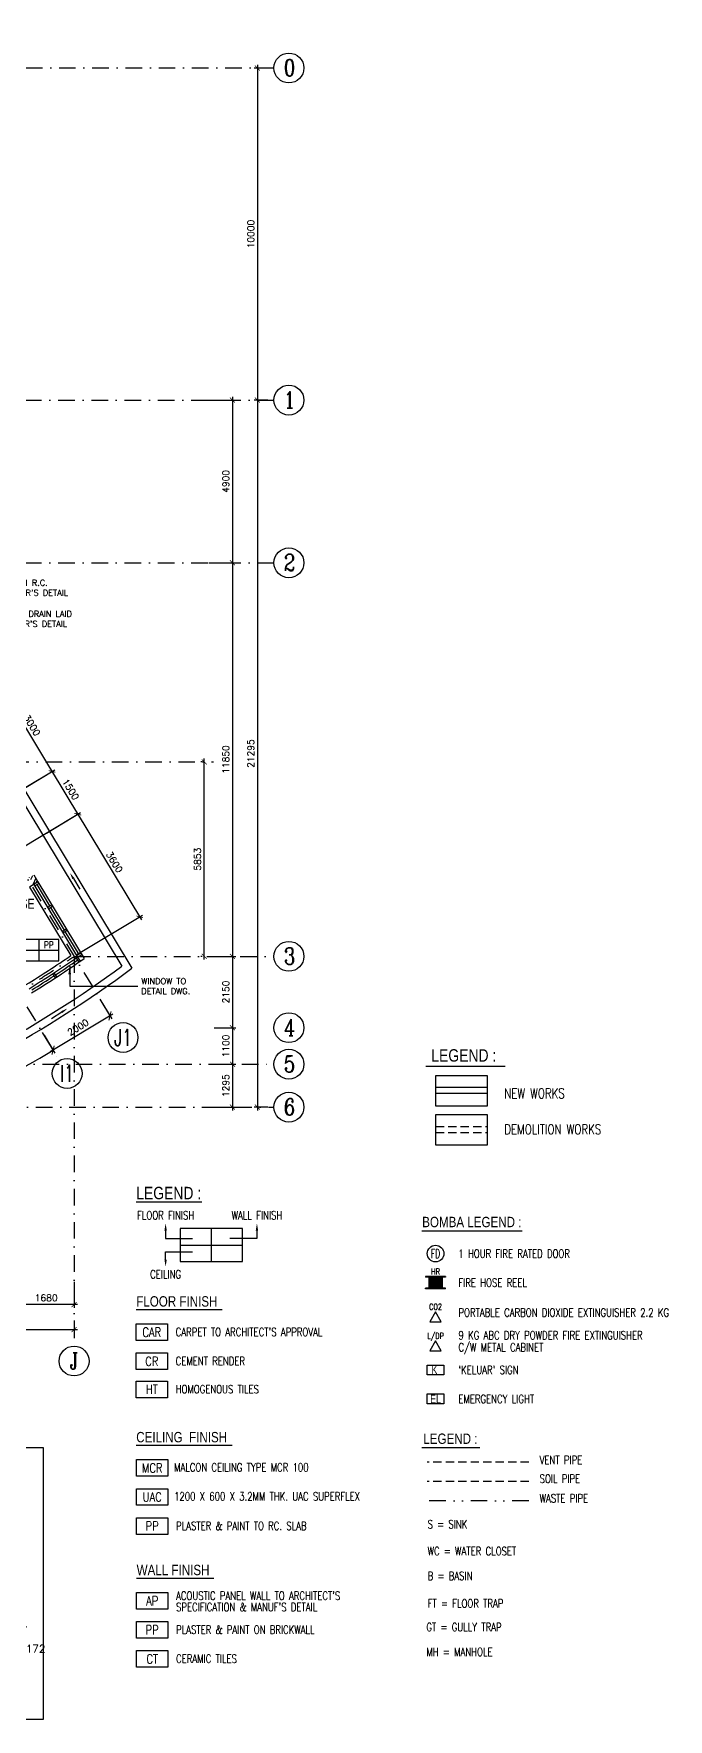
# Model space of a CAD drawing. Extents: x 2879167 to 2959690, y -882003 to -585933.
# Drawn here: x 2931471 to 2950577, y -882003 to -831243 of the extents above; entities that cross this region are included whole.
import ezdxf
from ezdxf.enums import TextEntityAlignment as Align

# ---------------------------------------------------------------- set-up
doc = ezdxf.new("R2010")
doc.units = 0
doc.header["$LTSCALE"] = 1000
doc.header["$MEASUREMENT"] = 0
doc.header["$PDMODE"] = 66
for name, pattern in [('DASHDOT', [1, 0.5, -0.25, 0, -0.25]), ('DIVIDE', [1.25, 0.5, -0.25, 0, -0.25, 0, -0.25]), ('HIDDEN', [0.375, 0.25, -0.125])]:
    doc.linetypes.add(name, pattern=pattern)
doc.layers.get('0').update_dxf_attribs({"linetype": 'CONTINUOUS'})
doc.layers.get('DEFPOINTS').update_dxf_attribs({"linetype": 'CONTINUOUS'})
for name, color, linetype in [('COL', 3, 'CONTINUOUS'), ('DIM', 5, 'CONTINUOUS'), ('DRAIN', 1, 'CONTINUOUS'), ('Finishes', 1, 'CONTINUOUS'), ('GRID', 6, 'DASHDOT'), ('H', 6, 'CONTINUOUS'), ('LINE', 7, 'CONTINUOUS'), ('SP', 122, 'HIDDEN'), ('SPEC', 7, 'CONTINUOUS'), ('TEXT', 7, 'CONTINUOUS'), ('WALL', 2, 'CONTINUOUS'), ('WIN', 5, 'CONTINUOUS')]:
    doc.layers.add(name, color=color, linetype=linetype)
doc.styles.add('1', font='ROMANC.SHX', dxfattribs={"width": 0.65, "height": 0.5})
doc.styles.add('ROMANS', font='romans.shx')
doc.styles.get("Standard").update_dxf_attribs({"font": 'Helv.shx'})
doc.styles.add('STYLE1', font='ARIAL.TTF', dxfattribs={"width": 0.8, "height": 600})
doc.dimstyles.get("Standard").update_dxf_attribs({"dimscale": 5, "dimtxt": 1, "dimasz": 2, "dimexe": 1, "dimexo": 1, "dimgap": 1, "dimtad": 0, "dimtih": 1, "dimtoh": 1, "dimdec": 4, "dimzin": 0, "dimdsep": 46, "dimtxsty": 'ROMANS', "dimcen": 1, "dimadec": 0, "dimazin": 0, "dimtfac": 1, "dimtdec": 4, "dimtofl": 0, "dimtmove": 0, "dimatfit": 3, "dimfxl": 0, "dimtolj": 1, "dimtzin": 0, "dimarcsym": 0})
doc.dimstyles.new('STANDARD$0', dxfattribs={"dimscale": 0, "dimtxt": 8, "dimasz": 6, "dimexe": 1, "dimexo": 1, "dimgap": 3, "dimtad": 1, "dimdec": 0, "dimlfac": -1, "dimrnd": 1, "dimzin": 0, "dimdsep": 46, "dimtxsty": 'Standard', "dimcen": 0, "dimclrd": 5, "dimclre": 250, "dimadec": 0, "dimazin": 0, "dimtfac": 1, "dimtdec": 4, "dimtofl": 0, "dimtmove": 0, "dimatfit": 3, "dimfxl": 0, "dimtolj": 1, "dimtzin": 0, "dimarcsym": 0})

# ---------------------------------------------------------------- blocks, each defined once
blk = doc.blocks.new('_ARCHTICK')
at = {"color": 0, "linetype": 'ByBlock', "const_width": 0.15}
blk.add_lwpolyline([(-0.5, -0.5), (0.5, 0.5)], dxfattribs=at)
blk = doc.blocks.new('*D233')
at = {"layer": 'DEFPOINTS', "color": 0}
for p in [(2938621, -832276), (2938205, -842276), (2938621, -842276)]:
    blk.add_point(p, dxfattribs=at)
at = {"layer": 'DIM', "color": 0}
for p, q in [((2938521, -832276), (2938105, -832276)), ((2938205, -832176), (2938205, -842376)), ((2938521, -842276), (2938105, -842276))]:
    blk.add_line(p, q, dxfattribs=at)
at = {"layer": 'DIM', "color": 0, "xscale": 150, "yscale": 150, "zscale": 150}
for p, rotation in [((2938205, -832276), 90), ((2938205, -842276), 270)]:
    blk.add_blockref('_ARCHTICK', p, dxfattribs=dict(at, rotation=rotation))
at = {"layer": 'DIM', "color": 7, "insert": (2938005, -837276), "char_height": 200, "attachment_point": 5, "rotation": 90, "style": 'ROMANS'}
blk.add_mtext('\\A1;10000', dxfattribs=at)
blk = doc.blocks.new('*D244')
at = {"layer": 'DEFPOINTS', "color": 0}
for p in [(2936307, -842276), (2936645, -847176), (2937455, -847176)]:
    blk.add_point(p, dxfattribs=at)
at = {"layer": 'DIM', "color": 0}
for p, q in [((2936407, -842276), (2937555, -842276)), ((2937455, -842176), (2937455, -847276)), ((2936745, -847176), (2937555, -847176))]:
    blk.add_line(p, q, dxfattribs=at)
at = {"layer": 'DIM', "color": 0, "xscale": 150, "yscale": 150, "zscale": 150}
for p, rotation in [((2937455, -842276), 90), ((2937455, -847176), 270)]:
    blk.add_blockref('_ARCHTICK', p, dxfattribs=dict(at, rotation=rotation))
at = {"layer": 'DIM', "color": 7, "insert": (2937255, -844726), "char_height": 200, "attachment_point": 5, "rotation": 90, "style": 'ROMANS'}
blk.add_mtext('\\A1;4900', dxfattribs=at)
blk = doc.blocks.new('*D246')
at = {"layer": 'DEFPOINTS', "color": 0}
for p in [(2931773, -855366), (2934661, -857837), (2932687, -859027)]:
    blk.add_point(p, dxfattribs=at)
at = {"layer": 'DIM', "color": 0}
for p, q in [((2931858, -855314), (2932884, -854696)), ((2932747, -854662), (2934712, -857923)), ((2932772, -858975), (2934746, -857786))]:
    blk.add_line(p, q, dxfattribs=at)
at = {"layer": 'DIM', "color": 0, "xscale": 150, "yscale": 150, "zscale": 150}
for p, rotation in [((2932799, -854747), 121.0729509684609), ((2934661, -857837), 301.0729509684609)]:
    blk.add_blockref('_ARCHTICK', p, dxfattribs=dict(at, rotation=rotation))
at = {"layer": 'DIM', "color": 7, "insert": (2933901, -856189), "char_height": 200, "attachment_point": 5, "rotation": 301.073, "style": 'ROMANS'}
blk.add_mtext('\\A1;3600', dxfattribs=at)
blk = doc.blocks.new('*D247')
at = {"layer": 'DEFPOINTS', "color": 0}
for p in [(2930048, -854649), (2932799, -854747), (2930825, -855937)]:
    blk.add_point(p, dxfattribs=at)
at = {"layer": 'DIM', "color": 0}
for p, q in [((2930134, -854597), (2932108, -853408)), ((2931971, -853374), (2932850, -854833)), ((2930910, -855885), (2932884, -854696))]:
    blk.add_line(p, q, dxfattribs=at)
at = {"layer": 'DIM', "color": 0, "xscale": 150, "yscale": 150, "zscale": 150}
for p, rotation in [((2932023, -853459), 121.0729509684609), ((2932799, -854747), 301.0729509684609)]:
    blk.add_blockref('_ARCHTICK', p, dxfattribs=dict(at, rotation=rotation))
at = {"layer": 'DIM', "color": 7, "insert": (2932582, -854000), "char_height": 200, "attachment_point": 5, "rotation": 301.073, "style": 'ROMANS'}
blk.add_mtext('\\A1;1500', dxfattribs=at)
blk = doc.blocks.new('*D190')
at = {"layer": 'DEFPOINTS', "color": 0}
for p in [(2895776, -869890), (2932687, -869890), (2932687, -870264)]:
    blk.add_point(p, dxfattribs=at)
at = {"layer": 'DIM', "color": 0}
for p, q in [((2895776, -869990), (2895776, -870364)), ((2932687, -869990), (2932687, -870364)), ((2895676, -870264), (2932787, -870264))]:
    blk.add_line(p, q, dxfattribs=at)
at = {"layer": 'DIM', "color": 0, "xscale": 150, "yscale": 150, "zscale": 150, "rotation": 180}
blk.add_blockref('_ARCHTICK', (2895776, -870264), dxfattribs=at)
at = {"layer": 'DIM', "color": 0, "xscale": 150, "yscale": 150, "zscale": 150}
blk.add_blockref('_ARCHTICK', (2932687, -870264), dxfattribs=at)
at = {"layer": 'DIM', "color": 7, "insert": (2913597, -870064), "char_height": 200, "attachment_point": 5, "style": 'ROMANS'}
blk.add_mtext('\\A1;36910', dxfattribs=at)
blk = doc.blocks.new('*D199')
at = {"layer": 'DEFPOINTS', "color": 0}
for p in [(2931006, -868727), (2932687, -868727), (2931006, -869514)]:
    blk.add_point(p, dxfattribs=at)
at = {"layer": 'DIM', "color": 0}
for p, q in [((2931006, -868827), (2931006, -869614)), ((2932687, -868827), (2932687, -869614)), ((2932787, -869514), (2930906, -869514))]:
    blk.add_line(p, q, dxfattribs=at)
at = {"layer": 'DIM', "color": 0, "xscale": 150, "yscale": 150, "zscale": 150}
for p, rotation in [((2931006, -869514), 180.0000000208441), ((2932687, -869514), 2.084404648883265e-08)]:
    blk.add_blockref('_ARCHTICK', p, dxfattribs=dict(at, rotation=rotation))
at = {"layer": 'DIM', "color": 7, "insert": (2931846, -869314), "char_height": 200, "attachment_point": 5, "rotation": 0, "style": 'ROMANS'}
blk.add_mtext('\\A1;1680', dxfattribs=at)
blk = doc.blocks.new('*D202')
at = {"layer": 'DEFPOINTS', "color": 0}
for p in [(2936645, -847176), (2936645, -859027), (2937455, -859027)]:
    blk.add_point(p, dxfattribs=at)
at = {"layer": 'DIM', "color": 0}
for p, q in [((2937455, -847076), (2937455, -859127)), ((2936745, -847176), (2937555, -847176)), ((2936745, -859027), (2937555, -859027))]:
    blk.add_line(p, q, dxfattribs=at)
at = {"layer": 'DIM', "color": 0, "xscale": 150, "yscale": 150, "zscale": 150}
for p, rotation in [((2937455, -847176), 90), ((2937455, -859027), 270)]:
    blk.add_blockref('_ARCHTICK', p, dxfattribs=dict(at, rotation=rotation))
at = {"layer": 'DIM', "color": 7, "insert": (2937255, -853101), "char_height": 200, "attachment_point": 5, "rotation": 90, "style": 'ROMANS'}
blk.add_mtext('\\A1;11850', dxfattribs=at)
blk = doc.blocks.new('*D203')
at = {"layer": 'DEFPOINTS', "color": 0}
for p in [(2936805, -859027), (2936805, -861176), (2937455, -861176)]:
    blk.add_point(p, dxfattribs=at)
at = {"layer": 'DIM', "color": 0}
for p, q in [((2936905, -859027), (2937555, -859027)), ((2937455, -858927), (2937455, -861276)), ((2936905, -861176), (2937555, -861176))]:
    blk.add_line(p, q, dxfattribs=at)
at = {"layer": 'DIM', "color": 0, "xscale": 150, "yscale": 150, "zscale": 150}
for p, rotation in [((2937455, -859027), 90), ((2937455, -861176), 270)]:
    blk.add_blockref('_ARCHTICK', p, dxfattribs=dict(at, rotation=rotation))
at = {"layer": 'DIM', "color": 7, "insert": (2937255, -860101), "char_height": 200, "attachment_point": 5, "rotation": 90, "style": 'ROMANS'}
blk.add_mtext('\\A1;2150', dxfattribs=at)
blk = doc.blocks.new('*D204')
at = {"layer": 'DEFPOINTS', "color": 0}
for p in [(2936805, -861176), (2936805, -862276), (2937455, -862276)]:
    blk.add_point(p, dxfattribs=at)
at = {"layer": 'DIM', "color": 0}
for p, q in [((2936905, -861176), (2937555, -861176)), ((2937455, -861076), (2937455, -862376)), ((2936905, -862276), (2937555, -862276))]:
    blk.add_line(p, q, dxfattribs=at)
at = {"layer": 'DIM', "color": 0, "xscale": 150, "yscale": 150, "zscale": 150}
for p, rotation in [((2937455, -861176), 90), ((2937455, -862276), 270)]:
    blk.add_blockref('_ARCHTICK', p, dxfattribs=dict(at, rotation=rotation))
at = {"layer": 'DIM', "color": 7, "insert": (2937255, -861726), "char_height": 200, "attachment_point": 5, "rotation": 90, "style": 'ROMANS'}
blk.add_mtext('\\A1;1100', dxfattribs=at)
blk = doc.blocks.new('*D213')
at = {"layer": 'DEFPOINTS', "color": 0}
for p in [(2914231, -832276), (2914231, -832276), (2931679, -861230), (2924967, -864095), (2927606, -864112)]:
    blk.add_point(p, dxfattribs=at)
at = {"layer": 'DIM'}
for p, q in [((2931730, -861316), (2932106, -861938)), ((2924999, -864190), (2925302, -865090))]:
    blk.add_line(p, q, dxfattribs=at)
blk.add_arc((2914231, -832276), 34532, 288.6438, 301.073, dxfattribs=at)
at = {"layer": 'DIM', "xscale": 200, "yscale": 200, "zscale": 200}
for p, rotation in [((2932054, -861853), 31.07295125743966), ((2925270, -864995), 198.6437709308367)]:
    blk.add_blockref('_ARCHTICK', p, dxfattribs=dict(at, rotation=rotation))
at = {"layer": 'DIM', "color": 7, "insert": (2928656, -863409), "char_height": 200, "attachment_point": 5, "rotation": 24.8584, "style": 'ROMANS'}
blk.add_mtext('\\A1;12°25\'45"', dxfattribs=at)
blk = doc.blocks.new('*D218')
at = {"layer": 'DEFPOINTS', "color": 0}
for p in [(2936805, -862276), (2936805, -863569), (2937455, -863569)]:
    blk.add_point(p, dxfattribs=at)
at = {"layer": 'DIM', "color": 0}
for p, q in [((2936905, -862276), (2937555, -862276)), ((2937455, -862176), (2937455, -863669)), ((2936905, -863569), (2937555, -863569))]:
    blk.add_line(p, q, dxfattribs=at)
at = {"layer": 'DIM', "color": 0, "xscale": 150, "yscale": 150, "zscale": 150}
for p, rotation in [((2937455, -862276), 90), ((2937455, -863569), 270)]:
    blk.add_blockref('_ARCHTICK', p, dxfattribs=dict(at, rotation=rotation))
at = {"layer": 'DIM', "color": 7, "insert": (2937255, -862922), "char_height": 200, "attachment_point": 5, "rotation": 90, "style": 'ROMANS'}
blk.add_mtext('\\A1;1295', dxfattribs=at)
blk = doc.blocks.new('*D219')
at = {"layer": 'DEFPOINTS', "color": 0}
for p in [(2938621, -842276), (2938205, -863569), (2938621, -863569)]:
    blk.add_point(p, dxfattribs=at)
at = {"layer": 'DIM', "color": 0}
for p, q in [((2938521, -842276), (2938105, -842276)), ((2938205, -842176), (2938205, -863669)), ((2938521, -863569), (2938105, -863569))]:
    blk.add_line(p, q, dxfattribs=at)
at = {"layer": 'DIM', "color": 0, "xscale": 150, "yscale": 150, "zscale": 150}
for p, rotation in [((2938205, -842276), 90), ((2938205, -863569), 270)]:
    blk.add_blockref('_ARCHTICK', p, dxfattribs=dict(at, rotation=rotation))
at = {"layer": 'DIM', "color": 7, "insert": (2938005, -852922), "char_height": 200, "attachment_point": 5, "rotation": 90, "style": 'ROMANS'}
blk.add_mtext('\\A1;21295', dxfattribs=at)
blk = doc.blocks.new('A$C20F67EEF')
at = {"layer": 'LINE', "color": 5}
blk.add_line((33, 200), (33, 571), dxfattribs=at)
blk.add_solid([(0, 200), (67, 200), (33, 0)], dxfattribs=at)
blk = doc.blocks.new('*D231')
at = {"layer": 'DEFPOINTS', "color": 0}
for p in [(2930472, -850886), (2928453, -852102), (2931102, -854014)]:
    blk.add_point(p, dxfattribs=at)
at = {"layer": 'DIM', "color": 0}
for p, q in [((2928538, -852051), (2930557, -850834)), ((2932074, -853545), (2930420, -850800)), ((2931188, -853963), (2932108, -853408))]:
    blk.add_line(p, q, dxfattribs=at)
at = {"layer": 'DIM', "color": 0, "xscale": 150, "yscale": 150, "zscale": 150}
for p, rotation in [((2930472, -850886), 121.0729509477525), ((2932023, -853459), 301.0729509477525)]:
    blk.add_blockref('_ARCHTICK', p, dxfattribs=dict(at, rotation=rotation))
at = {"layer": 'DIM', "color": 7, "insert": (2931418, -852069), "char_height": 200, "attachment_point": 5, "rotation": 301.073, "style": 'ROMANS'}
blk.add_mtext('\\A1;3000', dxfattribs=at)
blk = doc.blocks.new('*D239')
at = {"layer": 'DEFPOINTS', "color": 0}
for p in [(2933413, -860233), (2931730, -861316), (2932054, -861853)]:
    blk.add_point(p, dxfattribs=at)
at = {"layer": 'DIM'}
for p, q in [((2933465, -860318), (2933819, -860906)), ((2933853, -860769), (2931968, -861904)), ((2931782, -861401), (2932106, -861938))]:
    blk.add_line(p, q, dxfattribs=at)
at = {"layer": 'DIM', "xscale": 200, "yscale": 200, "zscale": 200}
for p, rotation in [((2933767, -860820), 31.07295098388287), ((2932054, -861853), 211.0729509838829)]:
    blk.add_blockref('_ARCHTICK', p, dxfattribs=dict(at, rotation=rotation))
at = {"layer": 'DIM', "color": 7, "insert": (2932807, -861165), "char_height": 200, "attachment_point": 5, "rotation": 31.073, "style": 'ROMANS'}
blk.add_mtext('\\A1;2000', dxfattribs=at)
blk = doc.blocks.new('*D232')
at = {"layer": 'DEFPOINTS', "color": 0}
for p in [(2936605, -853174), (2936645, -853174), (2936645, -859027)]:
    blk.add_point(p, dxfattribs=at)
at = {"layer": 'DIM', "color": 0}
for p, q in [((2936545, -853174), (2936505, -853174)), ((2936605, -859127), (2936605, -853074)), ((2936545, -859027), (2936505, -859027))]:
    blk.add_line(p, q, dxfattribs=at)
at = {"layer": 'DIM', "color": 0, "xscale": 150, "yscale": 150, "zscale": 150}
for p, rotation in [((2936605, -853174), 90), ((2936605, -859027), 270)]:
    blk.add_blockref('_ARCHTICK', p, dxfattribs=dict(at, rotation=rotation))
at = {"layer": 'DIM', "color": 7, "insert": (2936405, -856101), "char_height": 200, "attachment_point": 5, "rotation": 90, "style": 'ROMANS'}
blk.add_mtext('\\A1;5853', dxfattribs=at)

msp = doc.modelspace()

# ---------------------------------------------------------------- hatches: boundary and pattern name
at = {"layer": 'H', "ltscale": 0.1}
h = msp.add_hatch(dxfattribs=at)
h.set_pattern_fill('ANSI32', color=256, scale=500, angle=200, style=0)
h.set_pattern_definition([(245, (488140.78, 85286.4), (169.93271, -79.240924), []), (245, (488057.72, 85256.16), (169.93271, -79.240924), [])])
h.paths.add_polyline_path([(2931470.5, -856573.1), (2931342, -856650.5), (2931471, -856864.6), (2931599.5, -856787.2), (2931596.6, -856782.4)])

# ---------------------------------------------------------------- linework, layer by layer
at = {"ltscale": 2}
for p, q in [((2927257.1, -847934.1), (2934121.1, -859324.9)), ((2931342.5, -856942), (2932585.9, -859005.3))]:
    msp.add_line(p, q, dxfattribs=at)
for radius, start, end in [(33575, 290.78506, 306.32781), (32425, 301.64724, 304.47648)]:
    msp.add_arc((2914231.1, -832275.5), radius, start, end, dxfattribs=at)
at = {"layer": 'COL', "color": 7, "ltscale": 0.1}
for p, q in [((2943574.1, -862967.7), (2945120.1, -862967.7)), ((2943574.1, -863147.7), (2945120.1, -863147.7))]:
    msp.add_line(p, q, dxfattribs=at)
at = {"layer": 'COL', "color": 7, "linetype": 'HIDDEN'}
for p, q in [((2943574.1, -864151.5), (2945120.1, -864151.5)), ((2943574.1, -864331.5), (2945120.1, -864331.5))]:
    msp.add_line(p, q, dxfattribs=at)
at = {"layer": 'COL', "color": 1, "ltscale": 0.1}
for points in [[(2945120.1, -863534.7), (2943574.1, -863534.7), (2943574.1, -862610.8), (2945120.1, -862610.8)], [(2945120.1, -864718.4), (2943574.1, -864718.4), (2943574.1, -863794.5), (2945120.1, -863794.5)]]:
    msp.add_lwpolyline(points, close=True, dxfattribs=at)
at = {"layer": 'DRAIN', "color": 1, "ltscale": 2}
msp.add_line((2927487.1, -847870.2), (2934426, -859385.3), dxfattribs=at)
msp.add_arc((2914231.1, -832275.5), 33805, 290.40748, 306.68353, dxfattribs=at)
at = {"layer": 'Finishes'}
for p, q in [((2931026.8, -858842.1), (2932227.1, -858842.1)), ((2931626.9, -858521.7), (2931626.9, -859161.7)), ((2936817.4, -867221.2), (2936817.4, -868221.2)), ((2935880.4, -867721.4), (2937754.5, -867720.9))]:
    msp.add_line(p, q, dxfattribs=at)
at = {"layer": 'Finishes', "color": 7, "ltscale": 10}
for p, q in [((2945669.2, -862345.5), (2943274.4, -862345.5)), ((2936537.3, -866434.1), (2934557.7, -866434.1)), ((2946177.3, -867306.2), (2943153.6, -867306.2)), ((2937149.9, -869672.2), (2934557.7, -869672.2)), ((2937449.8, -873760), (2934557.7, -873760)), ((2944906.8, -873832.3), (2943153.6, -873832.3)), ((2936891.1, -877760.7), (2934570.2, -877760.7))]:
    msp.add_line(p, q, dxfattribs=at)
at = {"layer": 'Finishes', "color": 7}
for p, q in [((2935442.2, -867286.3), (2935442.2, -867521.4)), ((2938192.4, -867286.3), (2938192.4, -867521.4)), ((2935442.2, -867521.4), (2936255.5, -867521.4)), ((2935442.2, -868156.6), (2935442.2, -867921.4)), ((2935442.2, -867921.4), (2936255.5, -867921.4)), ((2938192.4, -867521.4), (2937379.4, -867520.9))]:
    msp.add_line(p, q, dxfattribs=at)
at = {"layer": 'Finishes', "color": 5}
for p, q in [((2943269.9, -868667.5), (2943269.9, -868692.5)), ((2943869.9, -868667.5), (2943269.9, -868667.5)), ((2943869.9, -868692.5), (2943269.9, -868692.5)), ((2943369.9, -868692.5), (2943369.9, -869017.5)), ((2943769.9, -868717.5), (2943369.9, -868717.5)), ((2943769.9, -868742.5), (2943369.9, -868742.5)), ((2943769.9, -868767.5), (2943369.9, -868767.5)), ((2943769.9, -868792.5), (2943369.9, -868792.5)), ((2943769.9, -868817.5), (2943369.9, -868817.5)), ((2943769.9, -868842.5), (2943369.9, -868842.5)), ((2943769.9, -868867.5), (2943369.9, -868867.5)), ((2943769.9, -868892.5), (2943369.9, -868892.5)), ((2943769.9, -868917.5), (2943369.9, -868917.5)), ((2943769.9, -868942.5), (2943369.9, -868942.5)), ((2943769.9, -868967.5), (2943369.9, -868967.5)), ((2943769.9, -868992.5), (2943369.9, -868992.5)), ((2943769.9, -868692.5), (2943769.9, -869017.5)), ((2943869.9, -868667.5), (2943869.9, -868692.5)), ((2943269.9, -869042.5), (2943269.9, -869017.5)), ((2943869.9, -869017.5), (2943269.9, -869017.5)), ((2943869.9, -869042.5), (2943269.9, -869042.5)), ((2943769.9, -869017.5), (2943369.9, -869017.5)), ((2943869.9, -869042.5), (2943869.9, -869017.5))]:
    msp.add_line(p, q, dxfattribs=at)
at = {"layer": 'Finishes'}
for points in [[(2931026.8, -859161.7), (2932227.1, -859161.7), (2932227.1, -858521.7), (2931026.8, -858521.7)], [(2935880.4, -868221.2), (2937754.5, -868220.7), (2937754.5, -867220.7), (2935880.4, -867221.2)], [(2943396.7, -870030.2), (2943743.1, -870030.2), (2943569.9, -869730.2)], [(2934557.7, -870095.9), (2935494.8, -870095.9), (2935494.8, -870595.9), (2934557.7, -870595.9)], [(2934557.7, -870971), (2935494.8, -870971), (2935494.8, -871471), (2934557.7, -871471)], [(2943396.7, -870905.3), (2943743.1, -870905.3), (2943569.9, -870605.3)], [(2943319.9, -871634.6), (2943319.9, -871334.6), (2943819.9, -871334.6), (2943819.9, -871634.6)], [(2934557.7, -871817.6), (2935494.8, -871817.6), (2935494.8, -872317.6), (2934557.7, -872317.6)], [(2943319.9, -872505.6), (2943319.9, -872205.6), (2943819.9, -872205.6), (2943819.9, -872505.6)], [(2934570.2, -874183.8), (2935507.3, -874183.8), (2935507.3, -874683.8), (2934570.2, -874683.8)], [(2934570.2, -875058.9), (2935507.3, -875058.9), (2935507.3, -875558.9), (2934570.2, -875558.9)], [(2934570.2, -875934.1), (2935507.3, -875934.1), (2935507.3, -876434.1), (2934570.2, -876434.1)], [(2934570.2, -878184.4), (2935507.3, -878184.4), (2935507.3, -878684.4), (2934570.2, -878684.4)], [(2934570.2, -879059.5), (2935507.3, -879059.5), (2935507.3, -879559.5), (2934570.2, -879559.5)], [(2934570.2, -879934.7), (2935507.3, -879934.7), (2935507.3, -880434.7), (2934570.2, -880434.7)]]:
    msp.add_lwpolyline(points, close=True, dxfattribs=at)
msp.add_circle((2943569.9, -867979.9), 250.4, dxfattribs=at)
at = {"layer": 'Finishes', "color": 7}
for points in [[(2935478.7, -867286.3), (2935405.8, -867286.3), (2935442.2, -867067.5)], [(2938155.9, -867286.3), (2938228.8, -867286.3), (2938192.4, -867067.5)], [(2935478.7, -868156.6), (2935405.8, -868156.6), (2935442.2, -868375.3)]]:
    msp.add_solid(points, dxfattribs=at)
at = {"layer": 'GRID'}
for p, q in [((2915944.1, -831243.2), (2933927.4, -861086.4)), ((2914231.1, -832275.5), (2938704.8, -832275.5)), ((2914231.1, -832275.5), (2932244, -862167.7)), ((2902205.2, -842275.5), (2938704.8, -842275.5)), ((2902205.2, -847175.5), (2938704.8, -847175.5)), ((2926825.1, -853174), (2936885, -853174)), ((2932686.5, -859027.1), (2938704.8, -859027.1)), ((2932686.5, -859027.1), (2932686.5, -870763.8)), ((2901731.1, -862275.5), (2938704.8, -862275.5)), ((2905534.4, -863568.5), (2938704.8, -863568.5))]:
    msp.add_line(p, q, dxfattribs=at)
at = {"layer": 'GRID', "color": 7, "linetype": 'Continuous'}
for centre in [(2939154.8, -832275.5), (2939154.8, -842275.5), (2939154.8, -847175.5), (2939154.8, -859027.5), (2939154.8, -861175.5), (2934159.7, -861471.8), (2939154.8, -862275.5), (2932476.3, -862553.2), (2939154.8, -863568.5), (2932686.5, -871213.8)]:
    msp.add_circle(centre, 450, dxfattribs=at)
at = {"layer": 'GRID'}
msp.add_arc((2914231.1, -832275.5), 32500, 235.39893, 304.60107, dxfattribs=at)
at = {"layer": 'SP', "linetype": 'HIDDEN'}
msp.add_line((2946377, -874255.9), (2943319.5, -874255.9), dxfattribs=at)
at = {"layer": 'SP'}
msp.add_line((2946377, -874837.9), (2943319.5, -874837.9), dxfattribs=at)
at = {"layer": 'SP', "linetype": 'DIVIDE'}
msp.add_line((2946377, -875419.9), (2943319.5, -875419.9), dxfattribs=at)
at = {"layer": 'SPEC', "color": 7, "linetype": 'Continuous'}
msp.add_lwpolyline([(2919894.8, -882002.5), (2931768.8, -882002.5), (2931768.8, -873830.5), (2919894.8, -873830.5)], close=True, dxfattribs=at)
at = {"layer": 'WALL'}
for p, q in [((2931599.5, -856787.2), (2931342.5, -856942)), ((2931470.5, -856573.1), (2931599.5, -856787.2))]:
    msp.add_line(p, q, dxfattribs=at)
at = {"layer": 'WIN'}
for p, q in [((2931599.5, -856787.2), (2932988.1, -859091.6)), ((2931471, -856864.6), (2932787.1, -859048.7)), ((2931496.8, -856907.4), (2931625.3, -856830)), ((2931561.1, -856868.7), (2931948.2, -857511.1)), ((2931883.9, -857549.8), (2932012.4, -857472.4)), ((2931909.7, -857592.6), (2932038.2, -857515.2)), ((2931974, -857553.9), (2932386.9, -858239.1)), ((2932322.6, -858277.9), (2932451.1, -858200.4)), ((2932348.4, -858320.7), (2932476.9, -858243.3)), ((2932412.7, -858282), (2932825.6, -858967.2)), ((2932746, -859077.2), (2932831.5, -859200.5)), ((2932761.3, -859005.9), (2932889.8, -858928.5)), ((2932787.1, -859048.7), (2932915.6, -858971.3)), ((2932787.1, -859048.7), (2932872.6, -859172)), ((2932125.9, -859674.5), (2932043.7, -859549.1)), ((2932167.7, -859647.1), (2932085.5, -859521.7))]:
    msp.add_line(p, q, dxfattribs=at)
for radius, start, end in [(32575, 301.66043, 304.72512), (32725, 301.66084, 304.97155), (32650, 303.23675, 304.63737), (32650, 301.74838, 303.149)]:
    msp.add_arc((2914231.1, -832275.5), radius, start, end, dxfattribs=at)

# ---------------------------------------------------------------- block references
at = {"ltscale": 0.1, "xscale": -1}
for p, rotation in [((2932532.9, -856531), 211.0729509838909), ((2932468.1, -860568.3), 123.3441755426568)]:
    msp.add_blockref('A$C20F67EEF', p, dxfattribs=dict(at, rotation=rotation))

# ---------------------------------------------------------------- texts
at = {"layer": 'Finishes', "color": 7, "ltscale": 10}
for s, height, style, width, p in [('PP', 200, 'ROMANS', 0.8, (2931926.9, -858682.1)), ('LEGEND :', 375, 'STYLE1', 0.8, (2944419.8, -862011, 2040.9)), ('FLOOR FINISH', 250, 'ROMANS', 0.75, (2935442.2, -866825.4)), ('WALL FINISH', 250, 'ROMANS', 0.75, (2938192.4, -866825.4)), ('BOMBA LEGEND :', 312.5, 'STYLE1', 0.8, (2944662, -867027.5, 1700.8)), ('CEILING', 250, 'ROMANS', 0.75, (2935442.2, -868601.1)), ('CAR', 275, 'ROMANS', 0.8, (2935026.3, -870345.9)), ('CR', 275, 'ROMANS', 0.8, (2935026.3, -871221)), ('HT', 275, 'ROMANS', 0.8, (2935026.3, -872067.6)), ('LEGEND :', 312.5, 'STYLE1', 0.8, (2944017, -873553.5, 1700.8)), ('MCR', 275, 'ROMANS', 0.8, (2935038.7, -874433.8)), ('UAC', 275, 'ROMANS', 0.8, (2935038.7, -875308.9)), ('PP', 275, 'ROMANS', 0.8, (2935038.7, -876184.1)), ('AP', 275, 'ROMANS', 0.8, (2935038.7, -878434.4)), ('PP', 275, 'ROMANS', 0.8, (2935038.7, -879309.5)), ('CT', 275, 'ROMANS', 0.8, (2935038.7, -880184.7))]:
    msp.add_text(s, height=height, dxfattribs=dict(at, style=style, width=width)).set_placement(p, align=Align.MIDDLE)
at = {"layer": 'Finishes', "color": 7, "ltscale": 10, "style": 'ROMANS', "width": 0.75}
for s, height, p in [('NEW WORKS', 300, (2945637.5, -863153.9)), ('DEMOLITION WORKS', 300, (2945637.5, -864236.6)), ('1 HOUR FIRE RATED DOOR', 250, (2944255.9, -867979.9)), ('FIRE HOSE REEL', 250, (2944255.9, -868855)), ('9 KG ABC DRY POWDER FIRE EXTINGUISHER', 250, (2944260.6, -870437.6)), ('C/W METAL CABINET', 250, (2944260.6, -870799.6)), ("`KELUAR' SIGN", 250, (2944260.6, -871480.4)), ('EMERGENCY LIGHT', 250, (2944255.9, -872355.6))]:
    msp.add_text(s, height=height, dxfattribs=at).set_placement(p, align=Align.MIDDLE_LEFT)
at = {"layer": 'Finishes', "color": 2, "ltscale": 10, "style": 'STYLE1', "width": 0.8}
msp.add_text('LEGEND :', height=375, dxfattribs=at).set_placement((2935535.4, -866155.4, 1700.8), align=Align.MIDDLE)
at = {"layer": 'Finishes', "ltscale": 0.1, "style": 'ROMANS', "width": 0.6}
msp.add_text('FD', height=270, rotation=0, dxfattribs=at).set_placement((2943569.9, -867979.9), align=Align.MIDDLE_CENTER)
at = {"layer": 'Finishes', "color": 7, "ltscale": 10}
for s, height, style, width, p in [('FLOOR FINISH', 312.5, 'STYLE1', 0.8, (2934557.7, -869574.4)), ('PORTABLE CARBON DIOXIDE EXTINGUISHER 2.2 KG', 250, 'ROMANS', 0.75, (2944260.6, -869878.2)), ("CARPET TO ARCHITECT'S APPROVAL", 250, 'ROMANS', 0.75, (2935744.8, -870464.3)), ('CEMENT RENDER', 250, 'ROMANS', 0.75, (2935744.8, -871339.5)), ('HOMOGENOUS TILES', 250, 'ROMANS', 0.75, (2935744.8, -872186.1)), ('CEILING  FINISH', 312.5, 'STYLE1', 0.8, (2934557.7, -873662.1)), ('VENT PIPE ', 250, 'ROMANS', 0.75, (2946702.7, -874316.8)), ('MALCON CEILING TYPE MCR 100', 250, 'ROMANS', 0.75, (2935697.3, -874539.7)), ('SOIL PIPE ', 250, 'ROMANS', 0.75, (2946702.7, -874883.2)), ('1200 X 600 X 3.2MM THK. UAC SUPERFLEX', 250, 'ROMANS', 0.75, (2935697.3, -875414.8)), ('WASTE PIPE ', 250, 'ROMANS', 0.75, (2946702.7, -875473.2)), ('PLASTER & PAINT TO RC. SLAB', 250, 'ROMANS', 0.75, (2935757.3, -876302.5)), ('S = SINK', 250, 'ROMANS', 0.75, (2943331.2, -876254.4)), ('WC = WATER CLOSET', 250, 'ROMANS', 0.75, (2943331.2, -877064.2)), ('WALL FINISH', 312.5, 'STYLE1', 0.8, (2934570.2, -877662.9)), ('B = BASIN', 250, 'ROMANS', 0.75, (2943331.2, -877809.3)), ("ACOUSTIC PANEL WALL TO ARCHITECT'S", 250, 'ROMANS', 0.75, (2935757.3, -878406.8)), ("SPECIFICATION & MANUF'S DETAIL", 250, 'ROMANS', 0.75, (2935757.3, -878747.8)), ('FT = FLOOR TRAP', 250, 'ROMANS', 0.75, (2943331.2, -878639.1)), ('GT = GULLY TRAP', 250, 'ROMANS', 0.75, (2943292.7, -879352.8)), ('PLASTER & PAINT ON BRICKWALL', 250, 'ROMANS', 0.75, (2935757.3, -879428)), ('CERAMIC TILES', 250, 'ROMANS', 0.75, (2935757.3, -880303.1)), ('MH = MANHOLE', 250, 'ROMANS', 0.75, (2943292.7, -880097.9))]:
    msp.add_text(s, height=height, dxfattribs=dict(at, style=style, width=width)).set_placement(p)
at = {"layer": 'Finishes', "width": 0.75}
for s, p in [('K', (2943535.9, -871480.4)), ('EL', (2943569.9, -872355.6))]:
    msp.add_text(s, height=250, dxfattribs=at).set_placement(p, align=Align.MIDDLE)
at = {"layer": 'GRID', "color": 3, "style": '1'}
for s, width, p in [('0', 0.8, (2939174.3, -832268.6)), ('1', 0.8, (2939174.3, -842268.6)), ('2', 0.8, (2939174.3, -847168.6)), ('3', 0.8, (2939174.3, -859020.6)), ('J1', 0.7, (2934159.7, -861471.8)), ('4', 0.8, (2939174.3, -861168.6)), ('I1', 0.7, (2932476.3, -862553.2)), ('5', 0.8, (2939174.3, -862268.6)), ('6', 0.8, (2939174.3, -863561.6)), ('J', 0.8, (2932686.5, -871213.8))]:
    msp.add_text(s, height=500, dxfattribs=dict(at, width=width)).set_placement(p, align=Align.MIDDLE_CENTER)
at = {"layer": 'SPEC', "color": 7, "linetype": 'Continuous', "style": 'ROMANS', "width": 0.8}
for s, p in [('HR', (2943569.9, -868518.9)), ('CO2', (2943569.9, -869581.6)), ('L/DP', (2943569.9, -870456.7))]:
    msp.add_text(s, height=180, dxfattribs=at).set_placement(p, align=Align.MIDDLE_CENTER)
at = {"layer": 'SPEC', "color": 7, "char_height": 180, "attachment_point": 4, "style": 'ROMANS'}
for s, insert in [("600MM X 350MM R.C.\\PCOLUMN TO ENGR'S DETAIL", (2929222.1, -847927.3)), ("230MM %%C HRPC. DRAIN LAID\\PTO FALL TO ENGR'S DETAIL", (2929221.3, -848866.4)), ('WINDOW TO\\PDETAIL DWG.', (2934710.2, -859925.2))]:
    msp.add_mtext(s, dxfattribs=dict(at, insert=insert))
at = {"layer": 'SPEC', "color": 7, "linetype": 'Continuous', "insert": (2921306.1, -881528.5), "char_height": 230, "width": 10000, "attachment_point": 7, "style": 'ROMANS'}
msp.add_mtext("\\A1;{\\H1.3x;\\C3;LECTURE THEATRE\\H0.7692x;\\P}\\PADAKAN SIGNAL INDICATOR ALARM SISTEM MENEPATI MANA-MANA PIAWAIAN YANG DILULUSKAN OLEH JBPM.\\P\\PADAKAN LAMPU TANDA 'KELUAR' KECEMASAN MEMATUHI SBO. BY-LAW 156.\\P\\PADAKAN LAMPU KECEMASAN YANG MEMATUHI SBO. BY-LAW 246.\\P\\PSUSUNAN TEMPAT DUDUK HENDAKLAH MEMATUHI SB0. BY-LAW 172\\P\\PGANGWAY HENDAKLAH MEMATUHI SBO. BY-LAW 173.\\P\\PPINTU KELUAR HENDAKLAH MEMATUHI SBO. BY-LAW 174.", dxfattribs=at)
at = {"layer": 'TEXT', "color": 2, "width": 0.75}
msp.add_text('STAIRCASE', height=300, dxfattribs=at).set_placement((2930604.8, -857444.5), align=Align.MIDDLE_CENTER)

# ---------------------------------------------------------------- dimensions: what is measured, and where the dimension line sits
at = {"layer": 'DIM'}
dim = msp.add_angular_dim_2l(base=(2927605.5, -864112.4), line1=((2924966.7, -864095.1), (2914231.1, -832275.5)), line2=((2914231.1, -832275.5), (2931678.9, -861229.9)), dimstyle='Standard', override={"dimscale": 100, "dimtxt": 2, "dimtad": 1, "dimtih": 0, "dimtoh": 0, "dimdec": 0, "dimblk1": 'ARCHTICK', "dimblk2": 'ARCHTICK', "dimsah": 1, "dimcen": 0, "dimdle": 1, "dimclrd": 256, "dimclre": 256, "dimclrt": 7, "dimaunit": 1, "dimadec": 3, "dimtdec": 0, "dimtmove": 2, "dimldrblk": 'ARCHTICK', "dimlwd": 65535, "dimlwe": 65535}, dxfattribs=at)
dim.commit()
dim.dimension.update_dxf_attribs({"geometry": '*D213', "text_midpoint": (2928655.5, -863409.4)})
for base, p1, p2, angle, override, picture, middle in [((2938204.8, -842275.5), (2938620.8, -832275.5), (2938620.8, -842275.5), 90, {"dimscale": 100, "dimtxt": 2, "dimasz": 1.5, "dimgap": 1, "dimlfac": 1, "dimrnd": 0, "dimtxsty": 'ROMANS', "dimblk1": 'ARCHTICK', "dimblk2": 'ARCHTICK', "dimsah": 1, "dimdle": 1, "dimclrd": 0, "dimclre": 0, "dimclrt": 7, "dimtdec": 0, "dimtmove": 2}, '*D233', (2938004.8, -837275.5)), ((2937454.8, -847175.5), (2936307.2, -842275.5), (2936645.2, -847175.5), 90, {"dimscale": 100, "dimtxt": 2, "dimasz": 1.5, "dimgap": 1, "dimlfac": 1, "dimrnd": 0, "dimtxsty": 'ROMANS', "dimblk1": 'ARCHTICK', "dimblk2": 'ARCHTICK', "dimsah": 1, "dimdle": 1, "dimclrd": 0, "dimclre": 0, "dimclrt": 7, "dimtdec": 0, "dimtmove": 2}, '*D244', (2937254.8, -844725.5)), ((2936604.8, -853174.3), (2936645.1, -859027), (2936645.1, -853174.3), 90, {"dimscale": 100, "dimtxt": 2, "dimasz": 1.5, "dimgap": 1, "dimlfac": 1, "dimrnd": 0, "dimtxsty": 'ROMANS', "dimblk1": 'ARCHTICK', "dimblk2": 'ARCHTICK', "dimsah": 1, "dimdle": 1, "dimclrd": 0, "dimclre": 0, "dimclrt": 7, "dimtdec": 0, "dimtmove": 2}, '*D232', (2936404.8, -856100.6)), ((2932054.1, -861852.6), (2933412.9, -860232.5), (2931730.5, -861315.5), 31.07295, {"dimscale": 100, "dimtxt": 2, "dimasz": 2, "dimgap": 1, "dimlfac": 1, "dimrnd": 0, "dimtxsty": 'ROMANS', "dimblk1": 'ARCHTICK', "dimblk2": 'ARCHTICK', "dimsah": 1, "dimdle": 1, "dimclrd": 256, "dimclre": 256, "dimclrt": 7, "dimaunit": 1, "dimadec": 3, "dimtdec": 0, "dimtmove": 2, "dimldrblk": 'ARCHTICK', "dimlwd": 65535, "dimlwe": 65535}, '*D239', (2932807.4, -861165.1)), ((2937454.8, -862275.5), (2936804.8, -861175.5), (2936804.8, -862275.5), 90, {"dimscale": 100, "dimtxt": 2, "dimasz": 1.5, "dimgap": 1, "dimlfac": 1, "dimrnd": 0, "dimtxsty": 'ROMANS', "dimblk1": 'ARCHTICK', "dimblk2": 'ARCHTICK', "dimsah": 1, "dimdle": 1, "dimclrd": 0, "dimclre": 0, "dimclrt": 7, "dimtdec": 0, "dimtmove": 2}, '*D204', (2937254.8, -861725.5)), ((2931006.1, -869513.8), (2932686.5, -868726.7), (2931006.1, -868726.7), 180, {"dimscale": 100, "dimtxt": 2, "dimasz": 1.5, "dimgap": 1, "dimlfac": 1, "dimrnd": 0, "dimtxsty": 'ROMANS', "dimblk1": 'ARCHTICK', "dimblk2": 'ARCHTICK', "dimsah": 1, "dimdle": 1, "dimclrd": 0, "dimclre": 0, "dimclrt": 7, "dimtdec": 0, "dimtmove": 2}, '*D199', (2931846.3, -869313.8))]:
    dim = msp.add_linear_dim(base=base, p1=p1, p2=p2, angle=angle, dimstyle='STANDARD$0', override=override, dxfattribs=at)
    dim.commit()
    dim.dimension.update_dxf_attribs({"geometry": picture, "text_midpoint": middle})
for base, p1, p2, angle, text, picture, middle in [((2938204.8, -863568.5), (2938620.8, -842275.5), (2938620.8, -863568.5), 90, '21295', '*D219', (2938004.8, -852922)), ((2937454.8, -859027.1), (2936645.2, -847175.5), (2936645.2, -859027.1), 90, '11850', '*D202', (2937254.8, -853101.3)), ((2930471.8, -850885.7), (2931101.9, -854014.2), (2928452.7, -852102.4), 121.07295, '3000', '*D231', (2931418.5, -852069.3)), ((2932798.8, -854747.4), (2930048.4, -854649), (2930824.5, -855937.1), 301.07295, '1500', '*D247', (2932582, -854000.2)), ((2934660.8, -857837.4), (2931772.7, -855365.7), (2932686.5, -859027.1), 301.07295, '3600', '*D246', (2933901.1, -856189.2)), ((2937454.8, -861175.5), (2936804.8, -859027.1), (2936804.8, -861175.5), 90, '2150', '*D203', (2937254.8, -860101.3)), ((2937454.8, -863568.5), (2936804.8, -862275.5), (2936804.8, -863568.5), 90, '1295', '*D218', (2937254.8, -862922))]:
    dim = msp.add_linear_dim(base=base, p1=p1, p2=p2, angle=angle, text=text, dimstyle='STANDARD$0', override={"dimscale": 100, "dimtxt": 2, "dimasz": 1.5, "dimgap": 1, "dimlfac": 1, "dimrnd": 0, "dimtxsty": 'ROMANS', "dimblk1": 'ARCHTICK', "dimblk2": 'ARCHTICK', "dimsah": 1, "dimdle": 1, "dimclrd": 0, "dimclre": 0, "dimclrt": 7, "dimtdec": 0, "dimtmove": 2}, dxfattribs=at)
    dim.commit()
    dim.dimension.update_dxf_attribs({"geometry": picture, "text_midpoint": middle})
dim = msp.add_linear_dim(base=(2932686.5, -870263.8), p1=(2895775.7, -869889.7), p2=(2932686.5, -869889.7), text='36910', dimstyle='STANDARD$0', override={"dimscale": 100, "dimtxt": 2, "dimasz": 1.5, "dimgap": 1, "dimlfac": 1, "dimrnd": 0, "dimtxsty": 'ROMANS', "dimblk1": 'ARCHTICK', "dimblk2": 'ARCHTICK', "dimsah": 1, "dimdle": 1, "dimclrd": 0, "dimclre": 0, "dimclrt": 7, "dimtdec": 0, "dimtmove": 2}, dxfattribs=at)
dim.commit()
dim.dimension.update_dxf_attribs({"geometry": '*D190', "text_midpoint": (2913596.8, -870063.8), "dimtype": 160})

# ---------------------------------------------------------------- leaders
at = {"layer": 'SPEC', "annotation_type": 0, "has_hookline": 1, "hookline_direction": 0, "text_width": 3745.7}
msp.add_leader([(2926086.9, -846930.5), (2928301.6, -847927.3), (2929122.1, -847927.3)], dimstyle='Standard', override={"dimscale": 100, "dimtxt": 2, "dimasz": 2.5, "dimexe": 1, "dimexo": 1, "dimgap": 1, "dimtih": 0, "dimtoh": 0, "dimdec": 0, "dimtxsty": 'ROMANS', "dimcen": 0, "dimdle": 1, "dimclrt": 7, "dimtdec": 0}, dxfattribs=at)
at = {"layer": 'SPEC'}
msp.add_leader([(2932554.5, -859318.8), (2932554.5, -859925.2), (2934610.2, -859925.2)], dimstyle='Standard', override={"dimscale": 100, "dimtxt": 2, "dimasz": 2.5, "dimexe": 1, "dimexo": 1, "dimgap": 1, "dimtih": 0, "dimtoh": 0, "dimdec": 0, "dimtxsty": 'ROMANS', "dimcen": 0, "dimdle": 1, "dimclrt": 7, "dimtdec": 0}, dxfattribs=at)

doc.saveas('drawing.dxf')
